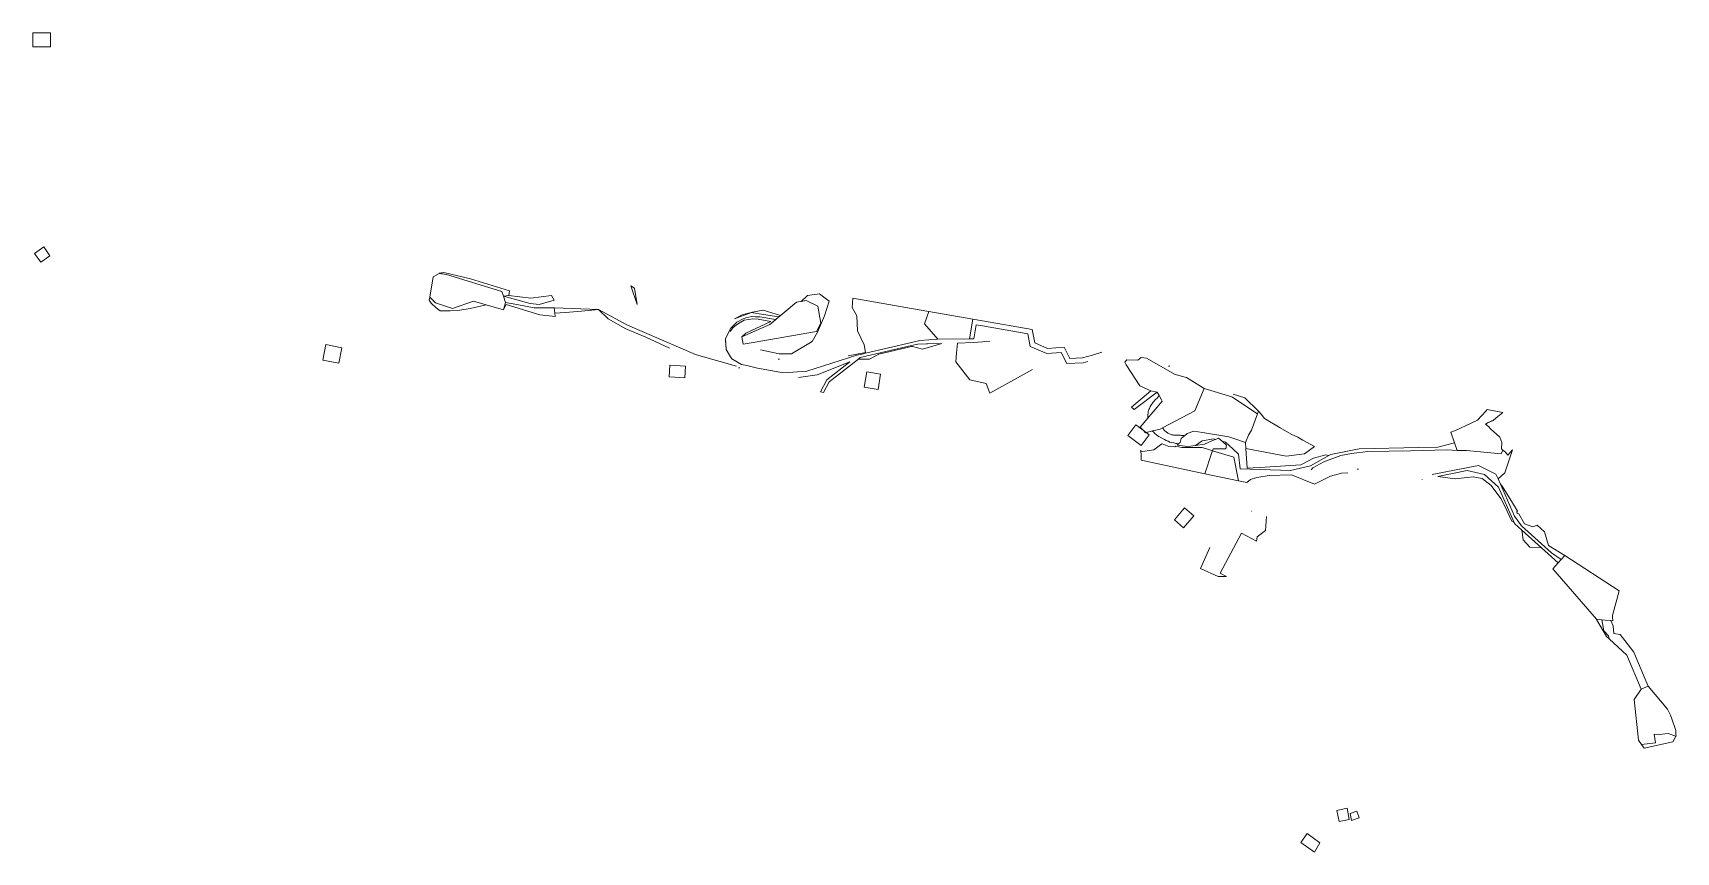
# Model space of a CAD drawing. Header units: metres. Extents: x 534757 to 556231, y 1832948 to 1850503.
# Drawn here: x 552919 to 556222, y 1835317 to 1836965 of the extents above; entities that cross this region are included whole.
import ezdxf

# ---------------------------------------------------------------- set-up
doc = ezdxf.new("R2010")
doc.units = ezdxf.units.M
doc.header["$MEASUREMENT"] = 0
doc.linetypes.add('DGN Style 4', pattern=[602.615279, 301.11944, -150.55972, 0.376399, -150.55972])
doc.layers.add('Level 30', color=7, linetype='Continuous', lineweight=0)

msp = doc.modelspace()

# ---------------------------------------------------------------- linework, layer by layer
at = {"layer": 'Level 30', "color": 5, "linetype": 'DGN Style 4', "lineweight": 13}
for p, q in [((553864.5307, 1836435.6176), (553875.5292, 1836436.7469)), ((553966.8461, 1836412.2945), (553967.8934, 1836401.7271)), ((554711.0445, 1836379.6659), (554719.6362, 1836404.8238)), ((554711.0445, 1836379.6659), (554737.9889, 1836348.9714)), ((554801.3101, 1836349.8352), (554808.2438, 1836389.2353)), ((554737.9832, 1836348.9713), (554737.9889, 1836348.9714)), ((554737.9889, 1836348.9714), (554801.3101, 1836349.8352)), ((554578.7593, 1836309.671), (554581.9398, 1836312.1549)), ((555165.863, 1836244.9316), (555178.8, 1836242.1573)), ((555178.8, 1836242.1573), (555182.4837, 1836235.7723)), ((555380.59, 1836198.61), (555382.5404, 1836203.9074)), ((555844.24, 1836181.31), (555855.03, 1836185.82)), ((555150.4069, 1836165.871), (555156.6961, 1836161.2033)), ((555156.6961, 1836161.2033), (555169.7015, 1836164.4296)), ((555221.6632, 1836138.4204), (555225.2014, 1836141.1884)), ((555225.2014, 1836141.1884), (555227.115, 1836149.4792)), ((555227.115, 1836149.4792), (555233.7998, 1836154.9247)), ((555356.3498, 1836140.8995), (555357.1826, 1836129.3295)), ((555776.4583, 1836140.3288), (555781.66, 1836125.4)), ((555289.7758, 1836124.7266), (555289.7778, 1836124.7324)), ((555289.7758, 1836124.7266), (555333.0383, 1836111.9665)), ((555864.1486, 1836067.9378), (555868.8183, 1836057.3185)), ((555912.0037, 1835964.8891), (555951.3455, 1835929.4553)), ((555951.3455, 1835929.4553), (555985.0202, 1835899.1256)), ((555985.0202, 1835899.1256), (555991.0661, 1835905.7356)), ((555991.0661, 1835905.7356), (555998.5095, 1835913.8215)), ((556151.889, 1835645.0335), (556165.715, 1835650.8565))]:
    msp.add_line(p, q, dxfattribs=at)
at = {"layer": 'Level 30', "color": 5, "linetype": 'DGN Style 4', "lineweight": 13, "flags": 128}
for points in [[(552954.1729, 1836965.3701), (552918.6259, 1836965.3701), (552918.6259, 1836937.3315), (552954.1729, 1836937.3315), (552954.1729, 1836965.3701)], [(552953.0011, 1836516.9769), (552934.6301, 1836503.8139), (552922.0495, 1836521.372), (552940.4205, 1836534.5351), (552953.0011, 1836516.9769)], [(553716.4779, 1836433.5584), (553716.4743, 1836433.5619), (553723.3441, 1836474.2724), (553735.5719, 1836481.5311), (553750.099, 1836479.4891), (553861.5029, 1836445.2598), (553864.5252, 1836435.6171), (553868.5985, 1836422.6212), (553864.4315, 1836408.2116), (553830.0571, 1836418.1519)], [(553875.5292, 1836436.7469), (553876.6255, 1836446.1335), (553798.5943, 1836470.523), (553744.7258, 1836483.4328), (553735.5766, 1836481.5342), (553750.1037, 1836479.4922), (553861.5076, 1836445.2629), (553864.5307, 1836435.6176)], [(553875.5292, 1836436.7469), (553919.9379, 1836431.4964), (553961.3553, 1836436.7772), (553961.3566, 1836436.779), (553966.8447, 1836427.2984), (553936.1683, 1836418.8233), (553917.9734, 1836420.8134), (553864.5314, 1836435.6153), (553864.5307, 1836435.6176)], [(554133.2634, 1836418.5833), (554128.2624, 1836451.3612), (554120.3762, 1836456.2084), (554133.263, 1836418.5826), (554133.2634, 1836418.5833)], [(554496.4397, 1836415.5942), (554496.4394, 1836415.5957), (554473.1885, 1836426.7937), (554463.3351, 1836425.088), (554476.0766, 1836437.1528), (554500.1185, 1836439.9644), (554519.2788, 1836425.3178), (554509.8918, 1836396.1021), (554495.5654, 1836363.2031), (554485.1398, 1836344.6199), (554443.9192, 1836319.3659), (554419.0777, 1836319.7307), (554380.1234, 1836327.5901), (554366.6891, 1836342.3883)], [(553716.4779, 1836433.5584), (553715.4968, 1836427.7447), (553719.57, 1836421.3983), (553729.2214, 1836412.1808), (553737.6085, 1836406.0539), (553757.2933, 1836405.918), (553776.6188, 1836407.6443), (553797.3736, 1836410.8446), (553830.0571, 1836418.1519)], [(553830.0571, 1836418.1519), (553830.0658, 1836418.1539), (553804.5499, 1836425.5325), (553762.2059, 1836410.7837), (553727.8303, 1836422.3511), (553716.479, 1836433.5651), (553716.4779, 1836433.5584)], [(553716.4779, 1836433.5584), (553727.8256, 1836422.3479), (553762.2012, 1836410.7805), (553804.5452, 1836425.5294), (553830.0571, 1836418.1519)], [(553967.8934, 1836401.7271), (553968.3721, 1836394.5228), (553938.0017, 1836398.1332), (553870.0521, 1836419.1352), (553864.435, 1836408.2142), (553867.0744, 1836417.335), (553868.6169, 1836422.5955), (553891.3657, 1836418.5452), (553926.2479, 1836412.2945), (553966.8461, 1836412.2945)], [(553966.8461, 1836412.2945), (553966.891, 1836412.2945), (554055.49, 1836408.9061)], [(553967.8934, 1836401.7271), (553989.0692, 1836402.6649), (554021.3707, 1836405.4083), (554055.49, 1836408.9061)], [(554055.49, 1836408.9061), (554114.0762, 1836377.5619), (554114.0813, 1836377.5597), (554250.9811, 1836318.0554), (554252.8074, 1836317.2616), (554335.3975, 1836294.2131), (554359.9363, 1836287.3625), (554391.3459, 1836281.7519), (554407.8755, 1836278.7917), (554391.9562, 1836279.0717), (554382.0582, 1836282.242), (554360.6044, 1836278.5516), (554342.4746, 1836291.0428), (554251.1574, 1836306.1243), (554219.5664, 1836320.8657), (554220.5232, 1836322.6259), (554218.1476, 1836323.916), (554217.1166, 1836322.0058), (554150.9981, 1836352.8688), (554110.6568, 1836370.1793), (554110.632, 1836370.1931), (554074.8404, 1836390.1332), (554055.49, 1836408.9061)], [(554421.6584, 1836396.683), (554418.1941, 1836393.7728), (554378.8496, 1836400.2334), (554371.424, 1836401.459), (554363.0947, 1836402.8353), (554350.7918, 1836398.2578), (554329.1865, 1836390.2224), (554344.1325, 1836397.9332), (554354.5254, 1836400.9235), (554365.1409, 1836403.4337), (554386.867, 1836407.4941), (554421.6584, 1836396.683)], [(554366.6891, 1836342.3883), (554346.3288, 1836338.8636), (554343.7701, 1836353.6438), (554400.3321, 1836378.6586), (554453.4825, 1836423.3804), (554473.1894, 1836426.7919), (554496.4397, 1836415.5942)], [(554366.6891, 1836342.3883), (554366.6875, 1836342.39), (554494.1295, 1836364.4522), (554502.4097, 1836381.1087), (554496.4397, 1836415.5942)], [(554496.4397, 1836415.5942), (554496.4403, 1836415.5939), (554502.4105, 1836381.1069), (554494.1304, 1836364.4503), (554366.6891, 1836342.3883)], [(554592.3436, 1836321.9363), (554589.99, 1836337.45), (554576.29, 1836365.86), (554574.71, 1836395.83), (554565.63, 1836412.96), (554567.1905, 1836431.6517), (554684.98, 1836410.9227), (554719.6362, 1836404.8238)], [(554719.6362, 1836404.8238), (554719.6379, 1836404.8284), (554808.2438, 1836389.2353)], [(554312.1475, 1836328.2738), (554311.1227, 1836347.5983), (554310.9742, 1836350.4386), (554321.3754, 1836371.4706), (554333.4839, 1836383.0117), (554346.352, 1836389.8967)], [(554312.1475, 1836328.2738), (554310.9754, 1836350.4356), (554321.3793, 1836371.4725), (554333.4875, 1836383.01), (554346.352, 1836389.8967)], [(554346.352, 1836389.8967), (554348.2319, 1836390.9025), (554351.941, 1836391.7574), (554363.8983, 1836394.5094), (554371.3005, 1836394.2593), (554379.9632, 1836393.9628), (554407.1514, 1836389.474), (554412.1886, 1836388.6417), (554409.0715, 1836386.022), (554400.3035, 1836378.6813), (554372.4819, 1836366.3501), (554343.7695, 1836353.6489), (554351.8199, 1836360.8796), (554402.0274, 1836384.6619), (554376.8206, 1836389.3423), (554366.0483, 1836390.0524), (554348.4463, 1836386.9921), (554340.4125, 1836382.9217), (554332.9725, 1836377.8512), (554326.0192, 1836372.0307), (554320.6578, 1836364.83), (554317.1935, 1836354.1089), (554318.142, 1836340.0576), (554324.7902, 1836326.1462), (554339.3402, 1836309.1346), (554354.6656, 1836297.8535), (554374.3048, 1836296.1533), (554384.1946, 1836306.8944), (554422.6812, 1836309.3246), (554432.6452, 1836296.4734), (554442.4112, 1836291.1629), (554452.07, 1836292.723), (554461.803, 1836293.113), (554480.0978, 1836292.0729), (554527.6163, 1836310.2447), (554592.3436, 1836321.9363)], [(554711.0445, 1836379.6659), (554711.0428, 1836379.6613), (554737.9832, 1836348.9713)], [(554801.3101, 1836349.8352), (554810.2503, 1836349.9572), (554815.1673, 1836377.897), (554827.27, 1836375.7622), (554918.8424, 1836359.6095), (554923.6759, 1836334.367), (554956.8671, 1836320.3257), (554985.8434, 1836322.4359), (554997.3416, 1836300.1037), (555030.0297, 1836301.3938), (555048.83, 1836306.7901), (555075.64, 1836314.4854), (555080.064, 1836315.7552), (555117.5279, 1836325.5762), (555129.6373, 1836323.7142), (555138.9075, 1836322.5259), (555154.967, 1836312.7449), (555157.359, 1836310.5647)], [(554808.2438, 1836389.2353), (554827.27, 1836385.8861), (554927.3711, 1836368.2703), (554932.4933, 1836341.4977), (554958.5498, 1836330.4766), (554991.708, 1836332.8969), (555003.3134, 1836310.3447), (555028.4295, 1836311.3348), (555048.83, 1836317.1906), (555077.4163, 1836325.3962), (555114.9956, 1836335.2471), (555138.3301, 1836331.1367), (555172.2637, 1836325.1661), (555196.2086, 1836301.6739), (555198.2648, 1836297.5924), (555217.56, 1836286.01), (555229.56, 1836282.64), (555234.8964, 1836280.1014), (555239.3418, 1836281.3215), (555279.4595, 1836265.6758), (555276.0831, 1836257.4565), (555281.9287, 1836254.4969), (555290.9854, 1836250.8489), (555331.03, 1836238.5862), (555354.7694, 1836231.3165), (555382.5404, 1836203.9074)], [(553539.8237, 1836331.9317), (553533.6481, 1836300.6352), (553501.3689, 1836307.0048), (553507.5446, 1836338.3013), (553539.8237, 1836331.9317)], [(554714.6928, 1836339.6097), (554717.2122, 1836339.6475), (554745.6771, 1836340.0576), (554707.1327, 1836328.7665), (554687.0151, 1836334.577), (554684.98, 1836334.1001), (554618.8675, 1836318.6055), (554600.4077, 1836308.6845), (554577.3042, 1836308.5345), (554578.7593, 1836309.671)], [(554578.7593, 1836309.671), (554581.9398, 1836312.152), (554684.98, 1836336.321), (554697.91, 1836339.3538), (554714.6928, 1836339.6097)], [(554581.9398, 1836312.1549), (554684.98, 1836336.3243), (554697.9111, 1836339.3575), (554714.6928, 1836339.6097)], [(554588.6115, 1836319.8798), (554592.5167, 1836320.7958), (554684.98, 1836342.4838), (554701.4113, 1836346.3379), (554737.9832, 1836348.9713)], [(554927.8676, 1836288.3535), (554842.1165, 1836240.738), (554834.693, 1836260.2099), (554802.0379, 1836267.4606), (554773.9111, 1836303.7741), (554775.5035, 1836321.1), (554777.3589, 1836341.2877), (554808.9268, 1836342.4976), (554827.27, 1836343.889), (554830.5952, 1836344.1413), (554864.8241, 1836346.7382), (554896.6544, 1836344.388), (554901.7436, 1836326.0162), (554911.4519, 1836305.1242), (554918.9991, 1836296.1733), (554927.8676, 1836288.3535)], [(554312.1475, 1836328.2738), (554321.0537, 1836313.785), (554323.7693, 1836309.3673), (554343.0139, 1836298.3145), (554353.6197, 1836295.8169), (554375.2451, 1836290.7528), (554427.655, 1836281.3719), (554474.2745, 1836284.4722), (554575.1349, 1836316.7153), (554575.1416, 1836316.7169), (554575.1814, 1836316.7296), (554588.6115, 1836319.8798)], [(554578.7593, 1836309.671), (554519.5122, 1836263.4527), (554507.79, 1836241.508), (554501.7429, 1836242.9218), (554514.8191, 1836267.4013), (554560.9244, 1836303.688), (554495.4809, 1836277.2215), (554452.1195, 1836271.0209), (554518.8649, 1836292.423), (554565.5991, 1836307.3672), (554581.9398, 1836312.1549)], [(554592.3436, 1836321.9363), (554592.5141, 1836320.7957), (554591.7883, 1836320.6257), (554588.6115, 1836319.8798)], [(555157.359, 1836310.5647), (555146.8, 1836312.04), (555139.71, 1836306.78), (555117.43, 1836307.44), (555114, 1836303.02), (555116.53, 1836297.59), (555143.89, 1836255.01), (555165.863, 1836244.9316)], [(555157.359, 1836310.5647), (555215.058, 1836277.8428), (555237.968, 1836272.0807), (555273.0476, 1836250.0669)], [(554230.74, 1836295.09), (554198.93, 1836296.74), (554197.71, 1836273.07), (554229.52, 1836271.43), (554230.74, 1836295.09)], [(554622.6412, 1836278.5715), (554595.0674, 1836283.1525), (554589.9456, 1836252.3234), (554617.5194, 1836247.7424), (554622.6412, 1836278.5715)], [(555165.863, 1836244.9316), (555127.2846, 1836211.9456), (555132.2868, 1836207.3893), (555178.8, 1836242.1573)], [(555160.0867, 1836190.1275), (555160.0511, 1836190.9307), (555159.9981, 1836193.1033), (555160.0238, 1836195.2741), (555160.1279, 1836197.4405), (555160.3101, 1836199.5997), (555160.6218, 1836201.7461), (555160.9201, 1836203.9619), (555161.5262, 1836205.8123), (555162.2689, 1836207.8523), (555163.0813, 1836209.8513), (555163.9615, 1836211.8067), (555164.9448, 1836213.7888), (555166.0605, 1836215.8301), (555170.5332, 1836222.5033), (555175.0131, 1836227.5612), (555178.445, 1836230.3198), (555182.4837, 1836235.7723)], [(555182.4837, 1836235.7723), (555187.3541, 1836227.3302), (555189.01, 1836224.46), (555178.7655, 1836212.2996), (555166.6065, 1836197.8667), (555160.0867, 1836190.1275)], [(555189.4116, 1836170.6633), (555254.5918, 1836205.1391), (555273.0476, 1836250.0669)], [(555273.0476, 1836250.0669), (555328.8238, 1836232.9867), (555331.03, 1836231.5216), (555380.59, 1836198.61)], [(555382.5404, 1836203.9074), (555388.0443, 1836198.4752), (555394.6031, 1836189.7954), (555426.0067, 1836170.7612), (555447.7906, 1836157.74), (555461.3673, 1836151.7794), (555471.4962, 1836146.0588), (555494.8115, 1836132.8207), (555475.0126, 1836118.6482), (555437.9959, 1836113.8337), (555357.1826, 1836129.3295)], [(555776.4583, 1836140.3288), (555768.89, 1836162.05), (555778.08, 1836165.05), (555809.7975, 1836180.3014), (555822.4982, 1836186.4085), (555839.94, 1836205), (555841.77, 1836207.35), (555873.7266, 1836201.7272), (555863.82, 1836193.8), (555855.03, 1836185.82)], [(555156.6961, 1836161.2033), (555162.5668, 1836156.8461), (555146.4754, 1836135.1651), (555119.4946, 1836155.1899), (555135.5859, 1836176.8709), (555150.4069, 1836165.871)], [(555150.4069, 1836165.871), (555144.8461, 1836172.0368), (555160.0867, 1836190.1275)], [(555169.7015, 1836164.4296), (555184.626, 1836168.1321), (555189.4116, 1836170.6633)], [(555189.4116, 1836170.6633), (555189.808, 1836170.2245), (555190.2811, 1836169.4987), (555191.2723, 1836168.0664), (555192.3317, 1836166.6735), (555193.4766, 1836165.3006), (555194.5494, 1836164.1267), (555195.9356, 1836163.0521), (555197.3723, 1836162.0385), (555198.8512, 1836161.0895), (555200.3696, 1836160.2071), (555201.9244, 1836159.3928), (555203.5126, 1836158.6479), (555205.1311, 1836157.9739), (555206.8056, 1836157.4502), (555208.4463, 1836156.843), (555210.0702, 1836156.4058), (555211.6152, 1836156.0592), (555213.3931, 1836155.773), (555215.4023, 1836155.7522), (555217.4045, 1836155.6896), (555219.4171, 1836155.6896), (555221.4297, 1836155.6896), (555223.4355, 1836155.6479), (555225.4481, 1836155.6479), (555227.0726, 1836155.5644), (555228.7228, 1836155.3115), (555230.4357, 1836155.1177), (555232.1566, 1836154.9886), (555233.7998, 1836154.9247)], [(555356.3498, 1836140.8995), (555362.44, 1836156.25), (555368.65, 1836166.18), (555380.59, 1836198.61)], [(555844.24, 1836181.31), (555838.7627, 1836178.2378), (555844.93, 1836173.15), (555849.5652, 1836168.138), (555854.66, 1836163.14), (555867.8, 1836151.63), (555871.36, 1836141.15), (555871.05, 1836128.23), (555873.716, 1836126.1059)], [(555844.24, 1836181.31), (555854.9529, 1836185.75), (555855.03, 1836185.82)], [(555274.5733, 1836078.4807), (555146.7222, 1836105.4984), (555146.2087, 1836107.8243), (555146.2445, 1836110.3266), (555146.3376, 1836116.8407), (555146.36, 1836118.4056), (555145.3194, 1836125.0656), (555149.3169, 1836123.2866), (555171.9585, 1836126.3369), (555187.9595, 1836138.4549), (555188.4797, 1836138.4902), (555202.3701, 1836133.1876), (555214.1817, 1836132.5675), (555216.1531, 1836134.0836), (555228.0323, 1836131.1856), (555241.2418, 1836131.1399), (555249.6755, 1836131.1108), (555260.1523, 1836131.1108), (555269.0987, 1836131.0436), (555279.8681, 1836127.7237), (555289.7758, 1836124.7266)], [(555150.4069, 1836165.871), (555154.9968, 1836160.7817), (555156.6961, 1836161.2033)], [(555169.7015, 1836164.4296), (555169.6069, 1836164.3244), (555171.8627, 1836161.733), (555173.3458, 1836160.2015), (555174.8747, 1836158.7349), (555176.4468, 1836157.3344), (555178.0591, 1836156.0011), (555179.7089, 1836154.736), (555181.3933, 1836153.5398), (555183.1094, 1836152.4134), (555184.3976, 1836151.6152), (555190.6337, 1836148.8161), (555193.4045, 1836147.0957), (555196.9021, 1836145.2175), (555200.6123, 1836143.5631), (555204.4488, 1836142.1831), (555208.3353, 1836141.1098), (555212.3383, 1836140.2731), (555214.1776, 1836139.9076), (555216.1423, 1836139.5173), (555218.107, 1836139.127), (555220.0717, 1836138.7366), (555221.0132, 1836138.5496), (555221.6632, 1836138.4204)], [(555221.6632, 1836138.4204), (555218.7079, 1836136.1085), (555240.542, 1836133.3282), (555255.9122, 1836135.4744)], [(555221.6632, 1836138.4204), (555221.7119, 1836138.4108), (555225.2014, 1836141.1884)], [(555233.7998, 1836154.9247), (555233.8829, 1836154.9214), (555227.115, 1836149.4792)], [(555233.7998, 1836154.9247), (555238.7781, 1836158.9801), (555252.1734, 1836163.9006), (555269.5196, 1836161.3103), (555322.9522, 1836152.7695), (555331.03, 1836149.8985), (555356.3498, 1836140.8995)], [(555255.9122, 1836135.4744), (555269.0688, 1836144.6383), (555292.9353, 1836148.5152), (555296.2491, 1836147.5353)], [(555255.9122, 1836135.4744), (555255.9537, 1836135.4802), (555274, 1836138), (555288.5853, 1836144.2509), (555296.2491, 1836147.5353)], [(555289.7778, 1836124.7324), (555290.99, 1836128.42), (555316.8887, 1836128.7764), (555318, 1836136), (555309.19, 1836143.7088)], [(555296.2491, 1836147.5353), (555296.2543, 1836147.5375), (555302, 1836150), (555309.1871, 1836143.7113), (555309.19, 1836143.7088)], [(555309.19, 1836143.7088), (555316.1223, 1836141.6589), (555331.03, 1836128.1546), (555342.2944, 1836117.9506), (555345.8043, 1836088.4101), (555446.6275, 1836084.5729), (555487.181, 1836094.3855), (555524.0502, 1836115.0787)], [(555524.0502, 1836115.0787), (555527.7718, 1836117.1675), (555584.7693, 1836128.3863), (555704.6946, 1836131.0715), (555743.1449, 1836131.9324), (555776.4583, 1836140.3288)], [(555274.5733, 1836078.4807), (555288.6757, 1836121.38), (555289.7758, 1836124.7266)], [(555333.0383, 1836111.9665), (555342.0107, 1836064.2182), (555274.5733, 1836078.4807)], [(555289.7778, 1836124.7324), (555301.1384, 1836121.38), (555333.0383, 1836111.9665)], [(555357.1826, 1836129.3295), (555359.4098, 1836089.3534), (555359.4428, 1836089.3334), (555395.8096, 1836091.7836), (555467.2896, 1836096.124), (555470.3085, 1836097.6742), (555493.1976, 1836109.4153), (555517.7528, 1836116.096), (555524.0502, 1836115.0787)], [(555781.66, 1836125.4), (555761.3921, 1836126.3394), (555688.2043, 1836124.7468), (555602.4218, 1836122.8266), (555569.0331, 1836119.1498), (555548.227, 1836115.0785), (555513.6833, 1836102.3798), (555491.474, 1836089.9146), (555481.969, 1836078.5583), (555469.1207, 1836076.8422), (555463.1569, 1836076.6639), (555470.5948, 1836073.6146), (555517.7112, 1836075.3743), (555536.0087, 1836084.5248), (555623.4371, 1836090.0794), (555693.6357, 1836076.6153), (555730.6739, 1836076.7116), (555824.5281, 1836095.2192), (555859.8093, 1836077.8059), (555864.1486, 1836067.9378)], [(555781.66, 1836125.4), (555800.57, 1836124.9833), (555870, 1836118.25), (555873.716, 1836126.1059)], [(555873.716, 1836126.1059), (555879.02, 1836121.88), (555883.5713, 1836115.7784), (555893.095, 1836126.5342), (555877.5696, 1836080.1463), (555864.1486, 1836067.9378)], [(555274.5733, 1836078.4807), (555342.0128, 1836064.207), (555359.1954, 1836060.5606), (555366.1272, 1836066.4687), (555378.9896, 1836070.9508), (555403.5136, 1836074.862), (555448.4356, 1836076.2144), (555494.7986, 1836057.2074), (555527.2623, 1836073.4423), (555549.1432, 1836079.3471), (555610.7472, 1836083.2611), (555635.1692, 1836081.7199), (555712.1801, 1836066.9491), (555742.9365, 1836073.0142)], [(555742.9365, 1836073.0142), (555801.5732, 1836084.5771), (555836.5558, 1836076.83), (555864.7605, 1836051.6151), (555896.2297, 1835980.0763)], [(555742.9365, 1836073.0142), (555777.96, 1836068.02), (555814.2447, 1836072.3366), (555831.6986, 1836068.6029), (555849.8612, 1836054.9221), (555869.8323, 1836028.5475), (555875.9855, 1836015.7163), (555891.7398, 1835982.8331), (555896.2297, 1835980.0763)], [(555868.8183, 1836057.3185), (555872.0758, 1836053.3199), (555887.6817, 1836028.7275), (555894.7092, 1836016.5963), (555902.7513, 1836002.725), (555902.0255, 1836001.5249), (555902.6606, 1835998.5946), (555905.564, 1835997.8745), (555917.4251, 1835977.4126), (555933.7568, 1835971.202), (555942.8052, 1835975.1823), (555957.6274, 1835961.7511), (555965.4468, 1835933.7684), (555998.4539, 1835913.8579), (555998.5095, 1835913.8215)], [(555868.8183, 1836057.3185), (555896.9363, 1835993.2341), (555910.9667, 1835973.8022), (555971.3953, 1835919.4719), (555991.0661, 1835905.7356)], [(555252.438, 1835993.4903), (555231.6946, 1835969.7738), (555213.2231, 1835985.9298), (555233.9666, 1836009.6462), (555252.438, 1835993.4903)], [(555398.44, 1835992.61), (555396.63, 1835964.13), (555379.95, 1835951.58), (555378.42, 1835942.58), (555347.98, 1835958.67), (555305.44, 1835878.23), (555318.3, 1835871.43), (555301.64, 1835871.5), (555265.63, 1835887.73), (555321.13, 1836010.91), (555325.68, 1835993.38), (555365.31, 1836003.99), (555398.44, 1835992.61)], [(555896.2297, 1835980.0763), (555896.9433, 1835978.4535), (555912.0037, 1835964.8891)], [(555912.0037, 1835964.8891), (555914.5052, 1835945.1394), (555928.1562, 1835930.468), (555951.3455, 1835929.4553)], [(555998.5095, 1835913.8215), (556107.2725, 1835842.6989), (556094.01, 1835792.86), (556094.2565, 1835789.7316), (556094.8299, 1835782.4564), (556090.789, 1835782.8221)], [(555985.0202, 1835899.1256), (555974.1984, 1835887.336), (556061.7815, 1835785.4662)], [(556061.7815, 1835785.4662), (556061.8119, 1835785.414), (556081.9296, 1835750.9607), (556087.2992, 1835746.0802)], [(556061.7815, 1835785.4662), (556061.799, 1835785.4457), (556072.5796, 1835784.4701)], [(556072.5796, 1835784.4701), (556072.6341, 1835784.4652), (556078.9506, 1835783.8965), (556090.789, 1835782.8221)], [(556072.5796, 1835784.4701), (556076.4746, 1835762.4398), (556085.9066, 1835752.5445), (556087.2992, 1835746.0802)], [(556090.789, 1835782.8221), (556095.4816, 1835772.3528), (556095.6419, 1835772.1523), (556095.657, 1835771.9614), (556096.84, 1835756.95), (556109.4936, 1835754.8395), (556119.0223, 1835742.9299), (556136.7974, 1835719.4777), (556159.6342, 1835665.2821), (556165.715, 1835650.8565)], [(556087.2992, 1835746.0802), (556122.9732, 1835713.6571), (556151.889, 1835645.0335)], [(556151.889, 1835645.0335), (556137.6582, 1835623.9721), (556146.4759, 1835542.2393), (556152.547, 1835533.3919)], [(556165.715, 1835650.8565), (556204.884, 1835605.0153), (556210.3764, 1835592.7865), (556213.0695, 1835584.9576), (556221, 1835561.8921), (556220.995, 1835554.0203), (556221.9205, 1835551.154), (556221.4661, 1835550.307), (556206, 1835556.005), (556188, 1835554.005), (556178.005, 1835554.6665)], [(556178.005, 1835554.6665), (556188, 1835554), (556206, 1835556), (556221.4651, 1835550.3023), (556215.2309, 1835538.6819), (556157.3354, 1835526.4137), (556152.547, 1835533.3919)], [(556152.547, 1835533.3919), (556180.61, 1835537.21), (556177.9975, 1835554.667), (556178.005, 1835554.6665)], [(555564.4746, 1835382.8984), (555560.8646, 1835405.657), (555539.8177, 1835400.9826), (555544.8044, 1835378.5297), (555564.4746, 1835382.8984)], [(555584.6, 1835385.97), (555569.4, 1835380.65), (555566.8, 1835394.79), (555579.9055, 1835399.3784), (555584.6, 1835385.97)], [(555505.8854, 1835335.916), (555480.0167, 1835354.2376), (555467.2898, 1835336.2852), (555494.8322, 1835317.0208), (555505.8854, 1835335.916)]]:
    msp.add_lwpolyline(points, dxfattribs=at)

doc.saveas('drawing.dxf')
